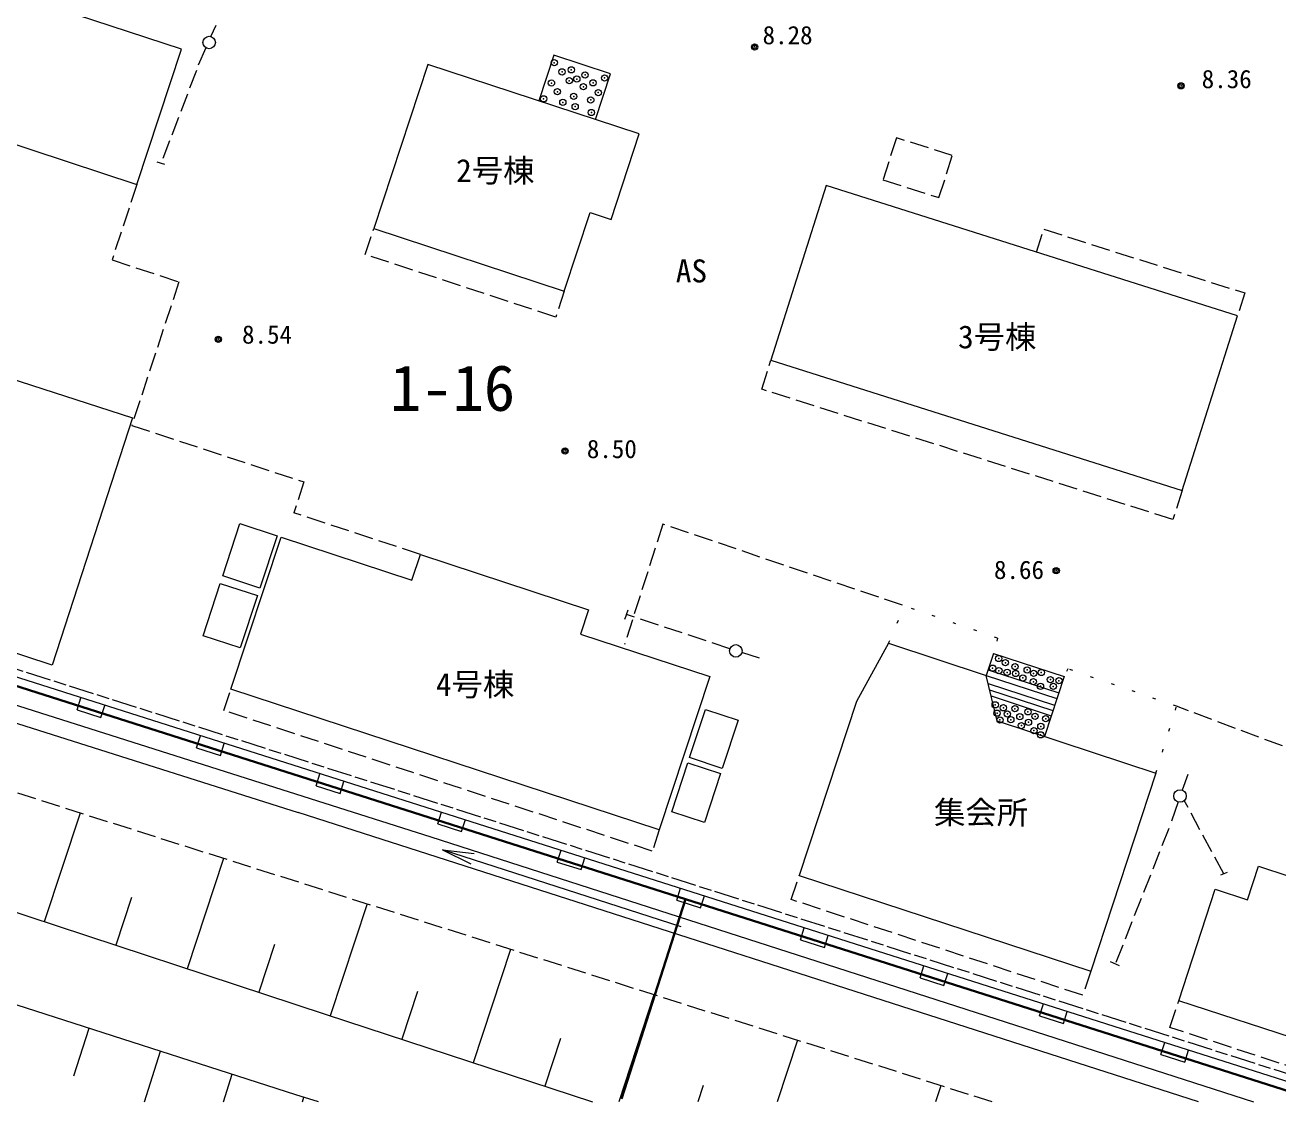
# Model space of a CAD drawing. Units: millimetres on the paper. Extents: x -427 to 422, y -327 to 297.
# Drawn here: x 205.1 to 305, y -51.7 to 34.2 of the extents above; entities that cross this region are included whole.
import ezdxf
from ezdxf.enums import TextEntityAlignment as Align

# ---------------------------------------------------------------- set-up
doc = ezdxf.new("R2010")
doc.units = ezdxf.units.MM
doc.header["$PDMODE"] = 32
doc.header["$PDSIZE"] = 0.5
for name, pattern in [('DOTTED', [1.75, 0.25, -1.5]), ('USER1', [2, 1.5, -0.5]), ('USER8', [3.6, 2, -0.3, 1, -0.3])]:
    doc.linetypes.add(name, pattern=pattern)
for name, color, linetype, lineweight in [('0-5_S-SUV-RAIL', 7, 'Continuous', 35), ('0-6_S-SUV-HTXT', 7, 'Continuous', 35), ('0-8_S-SUV', 33, 'Continuous', 13)]:
    doc.layers.add(name, color=color, linetype=linetype, lineweight=lineweight)
doc.styles.add('ＭＳ ゴシック', font='')
doc.styles.get('ＭＳ ゴシック').set_extended_font_data('MS Gothic')

msp = doc.modelspace()

# ---------------------------------------------------------------- linework, layer by layer
at = {"layer": '0-6_S-SUV-HTXT'}
msp.add_line((257.767, -35.493), (252.684, -51.435), dxfattribs=at)
msp.add_lwpolyline([(167.802, 65.083), (147.056, -0.202), (257.767, -35.493), (307.775, -51.435)], dxfattribs=at)
at = {"layer": '0-8_S-SUV'}
for p, q in [((217.582, 32.307), (198.274, 38.654)), ((168.972, 36.322), (214.034, 21.511)), ((219.933, 33.32), (220.359, 34.23)), ((214.034, 21.511), (217.582, 32.307)), ((219.526, 32.419), (218.92, 31.026)), ((237.23, 31.088), (232.929, 18.003)), ((254.086, 25.548), (237.23, 31.088)), ((247.293, 31.825), (246.094, 28.175)), ((251.8, 30.344), (247.293, 31.825)), ((250.601, 26.694), (251.8, 30.344)), ((251.844, 18.727), (254.086, 25.548)), ((216.277, 23.107), (215.656, 23.301)), ((269.004, 21.427), (264.588, 7.497)), ((301.787, 11.035), (269.004, 21.427)), ((160.393, 20.138), (213.676, 2.904)), ((248.117, 13.011), (250.177, 19.276)), ((250.177, 19.276), (251.844, 18.727)), ((232.929, 18.003), (248.117, 13.011)), ((297.371, -2.896), (301.787, 11.035)), ((264.588, 7.497), (297.371, -2.896)), ((213.676, 2.904), (207.294, -16.825)), ((146.888, 0.558), (310.89, -51.675)), ((207.294, -16.825), (154.012, 0.409)), ((147.54, -1.98), (237.476, -30.522)), ((147.097, -3.308), (226.901, -28.572)), ((220.881, -9.711), (222.253, -5.534)), ((222.253, -5.534), (225.213, -6.507)), ((221.539, -18.75), (225.528, -6.611)), ((225.213, -6.507), (223.84, -10.684)), ((225.528, -6.611), (235.97, -10.043)), ((235.97, -10.043), (236.641, -8)), ((236.641, -8), (250.057, -12.409)), ((223.84, -10.684), (220.881, -9.711)), ((219.31, -14.488), (220.683, -10.312)), ((220.683, -10.312), (223.643, -11.285)), ((223.643, -11.285), (222.27, -15.461)), ((250.057, -12.409), (249.415, -14.362)), ((253.082, -12.803), (252.92, -13.2)), ((253.082, -12.803), (253.215, -12.423)), ((222.27, -15.461), (219.31, -14.488)), ((249.415, -14.362), (259.706, -17.744)), ((263.689, -16.283), (262.271, -15.826)), ((273.971, -15.086), (271.412, -19.718)), ((273.971, -15.086), (281.756, -17.645)), ((282.332, -15.891), (281.756, -17.645)), ((282.332, -15.891), (287.964, -17.742)), ((259.706, -17.744), (255.686, -29.973)), ((282.625, -21.286), (281.756, -17.645)), ((281.756, -17.645), (287.387, -19.496)), ((281.902, -17.201), (287.533, -19.051)), ((287.964, -17.742), (286.392, -22.524)), ((255.686, -29.973), (221.539, -18.75)), ((281.911, -18.293), (287.21, -20.035)), ((282.03, -18.791), (287.074, -20.449)), ((209.269, -20.397), (209.572, -19.444)), ((271.412, -19.718), (266.846, -33.612)), ((282.149, -19.289), (286.938, -20.863)), ((209.269, -20.397), (211.174, -21.004)), ((211.174, -21.004), (211.478, -20.051)), ((258.098, -24.207), (259.362, -20.361)), ((259.362, -20.361), (261.976, -21.221)), ((261.976, -21.221), (260.712, -25.066)), ((282.625, -21.286), (295.279, -25.445)), ((218.797, -23.432), (219.1, -22.479)), ((218.797, -23.432), (220.703, -24.039)), ((220.703, -24.039), (221.006, -23.086)), ((256.68, -28.519), (257.959, -24.628)), ((257.959, -24.628), (260.573, -25.487)), ((260.712, -25.066), (258.098, -24.207)), ((228.325, -26.467), (228.629, -25.514)), ((260.573, -25.487), (259.294, -29.378)), ((295.279, -25.445), (290.084, -41.25)), ((297.818, -25.554), (297.382, -26.801)), ((228.325, -26.467), (230.231, -27.074)), ((230.231, -27.074), (230.535, -26.121)), ((177.985, -27.869), (229.047, -44.662)), ((297.052, -27.745), (296.519, -29.27)), ((209.505, -28.626), (206.653, -37.298)), ((298.687, -51.675), (226.901, -28.572)), ((238.021, -29.502), (238.325, -28.549)), ((259.294, -29.378), (256.68, -28.519)), ((238.021, -29.502), (239.927, -30.109)), ((239.927, -30.109), (240.23, -29.156)), ((237.476, -30.522), (303.055, -51.675)), ((238.405, -31.564), (240.663, -32.67)), ((257.437, -37.713), (238.405, -31.564)), ((238.405, -31.564), (240.936, -31.85)), ((247.549, -32.536), (247.853, -31.584)), ((220.945, -32.251), (218.053, -41.046)), ((247.549, -32.536), (249.455, -33.143)), ((249.455, -33.143), (249.759, -32.19)), ((302.596, -35.558), (303.472, -32.874)), ((303.472, -32.874), (305.891, -33.663)), ((266.846, -33.612), (290.084, -41.25)), ((300.974, -33.367), (300.439, -33.578)), ((226.706, -51.094), (176.429, -34.934)), ((257.078, -35.571), (257.381, -34.618)), ((297.101, -43.609), (300.006, -34.712)), ((300.006, -34.712), (302.596, -35.558)), ((213.603, -35.372), (212.353, -39.172)), ((232.385, -35.877), (229.452, -44.795)), ((257.078, -35.571), (258.984, -36.178)), ((258.984, -36.178), (259.287, -35.225)), ((266.95, -38.744), (267.253, -37.791)), ((266.95, -38.744), (268.856, -39.351)), ((268.856, -39.351), (269.159, -38.398)), ((225.002, -39.121), (223.752, -42.921)), ((243.825, -39.502), (240.851, -48.544)), ((276.478, -41.779), (276.782, -40.826)), ((292.376, -40.809), (291.666, -40.499)), ((276.478, -41.779), (278.384, -42.385)), ((278.384, -42.385), (278.688, -41.433)), ((236.401, -42.87), (235.152, -46.67)), ((255.265, -43.128), (252.454, -51.675)), ((286.007, -44.813), (286.31, -43.86)), ((321.807, -51.675), (297.101, -43.609)), ((229.047, -44.662), (250.372, -51.675)), ((286.007, -44.813), (287.912, -45.42)), ((287.912, -45.42), (288.216, -44.467)), ((208.996, -49.603), (210.22, -45.795)), ((247.801, -46.619), (246.551, -50.419)), ((266.705, -46.753), (265.086, -51.675)), ((295.68, -47.884), (295.984, -46.932)), ((214.632, -51.675), (215.932, -47.631)), ((295.68, -47.884), (297.586, -48.491)), ((297.586, -48.491), (297.89, -47.539)), ((220.934, -51.675), (221.644, -49.467)), ((259.2, -50.368), (258.77, -51.675)), ((278.145, -50.378), (277.719, -51.675)), ((228.514, -51.675), (226.706, -51.094)), ((227.236, -51.675), (227.356, -51.303))]:
    msp.add_line(p, q, dxfattribs=at)
at = {"layer": '0-8_S-SUV', "linetype": 'USER1'}
for p, q in [((218.779, 30.596), (215.959, 23.206)), ((274.589, 25.235), (273.525, 21.879)), ((279.053, 23.819), (274.589, 25.235)), ((277.989, 20.464), (279.053, 23.819)), ((214.034, 21.511), (212.057, 15.495)), ((273.525, 21.879), (277.989, 20.464)), ((232.248, 15.93), (232.929, 18.003)), ((285.764, 16.114), (286.342, 17.937)), ((286.342, 17.937), (302.364, 12.857)), ((212.057, 15.495), (217.39, 13.743)), ((247.436, 10.938), (232.248, 15.93)), ((217.39, 13.743), (213.627, 2.295)), ((248.117, 13.011), (247.436, 10.938)), ((302.364, 12.857), (301.787, 11.035)), ((263.853, 5.178), (264.588, 7.497)), ((296.635, -5.215), (263.853, 5.178)), ((213.627, 2.295), (227.355, -2.217)), ((227.355, -2.217), (226.546, -4.681)), ((297.371, -2.896), (296.635, -5.215)), ((236.641, -8), (226.546, -4.681)), ((255.979, -5.584), (252.909, -15.197)), ((275.078, -12.058), (255.979, -5.584)), ((261.321, -15.517), (253.082, -12.803)), ((282.237, -51.675), (170.462, -16.254)), ((220.981, -20.447), (221.539, -18.75)), ((255.128, -31.671), (220.981, -20.447)), ((316.602, -27.5), (296.935, -20.109)), ((300.704, -33.474), (297.546, -27.641)), ((296.315, -29.855), (292.043, -40.663)), ((255.686, -29.973), (255.128, -31.671)), ((266.216, -35.528), (266.846, -33.612)), ((289.454, -43.167), (266.216, -35.528)), ((290.084, -41.25), (289.454, -43.167)), ((296.408, -45.733), (297.101, -43.609)), ((314.608, -51.675), (296.408, -45.733))]:
    msp.add_line(p, q, dxfattribs=at)
at = {"layer": '0-8_S-SUV', "linetype": 'USER8'}
msp.add_line((150.333, 0.09), (312.867, -51.675), dxfattribs=at)
at = {"layer": '0-8_S-SUV', "linetype": 'DOTTED'}
for p, q in [((273.971, -15.086), (275.228, -12.109)), ((282.652, -14.673), (275.078, -12.058)), ((282.652, -14.673), (282.332, -15.891)), ((288.253, -17.124), (287.964, -17.742)), ((296.935, -20.109), (288.253, -17.124)), ((295.279, -25.445), (296.935, -20.109))]:
    msp.add_line(p, q, dxfattribs=at)
at = {"layer": '0-8_S-SUV'}
for centre, radius in [((219.796, 32.84), 0.5), ((263.285, 32.486), 0.25), ((263.285, 32.486), 0.15), ((297.288, 29.382), 0.25), ((297.288, 29.382), 0.15), ((220.526, 9.161), 0.25), ((220.526, 9.161), 0.15), ((248.171, 0.26), 0.25), ((248.171, 0.26), 0.15), ((287.335, -9.292), 0.25), ((287.335, -9.292), 0.15), ((261.789, -15.694), 0.5), ((297.209, -27.271), 0.5)]:
    msp.add_circle(centre, radius, dxfattribs=at)
for p in [(263.285, 32.486), (247.316, 31.226), (247.937, 30.494), (248.516, 29.787), (248.667, 30.659), (249.114, 29.922), (249.774, 30.247), (251.33, 30.006), (247.09, 29.604), (247.563, 28.907), (249.637, 29.308), (250.405, 29.621), (250.825, 28.843), (297.288, 29.382), (246.468, 28.345), (247.998, 28.063), (248.868, 28.539), (248.983, 27.727), (250.226, 28.253), (250.278, 27.252), (220.526, 9.161), (248.171, 0.26), (287.335, -9.292), (282.264, -17.074), (282.752, -16.3), (283.282, -16.634), (284.052, -16.948), (285.021, -17.217), (282.764, -17.275), (283.422, -17.405), (284.106, -17.495), (284.676, -17.854), (285.513, -18.154), (285.536, -17.485), (286.149, -17.416), (286.872, -17.986), (287.555, -18.075), (286.083, -18.514), (287.099, -18.528), (282.472, -19.995), (282.623, -20.66), (282.85, -21.202), (283.12, -20.233), (283.44, -20.719), (283.719, -21.18), (284.044, -20.303), (284.434, -20.948), (285.079, -20.557), (285.65, -20.917), (286.497, -21.109), (284.559, -21.653), (285.127, -21.385), (285.559, -22.055), (286.111, -21.72), (286.088, -22.389)]:
    msp.add_point(p, dxfattribs=at)

# ---------------------------------------------------------------- texts
at = {"layer": '0-5_S-SUV-RAIL', "style": 'ＭＳ ゴシック'}
msp.add_text('1-16', height=3.666, dxfattribs=at).set_placement((234.219, 2.354), align=Align.BOTTOM_LEFT)
at = {"layer": '0-8_S-SUV', "style": 'ＭＳ ゴシック'}
for s, height, rotation, p in [('8.28', 1.466, 359.954, (263.922, 32.258)), ('8.36', 1.466, 359.978, (298.934, 28.754)), ('2号棟', 1.833, 359.978, (239.49, 21.159)), ('AS', 1.833, 359.978, (257.005, 13.15)), ('8.54', 1.466, 359.954, (222.418, 8.375)), ('3号棟', 1.833, 359.978, (279.508, 7.89)), ('8.50', 1.466, 359.954, (249.91, -0.754)), ('8.66', 1.466, 359.978, (282.374, -10.398)), ('4号棟', 1.833, 359.978, (237.878, -19.838)), ('集会所', 1.833, 359.978, (277.598, -30.052))]:
    msp.add_text(s, height=height, rotation=rotation, dxfattribs=at).set_placement(p, align=Align.BOTTOM_LEFT)

doc.saveas('drawing.dxf')
